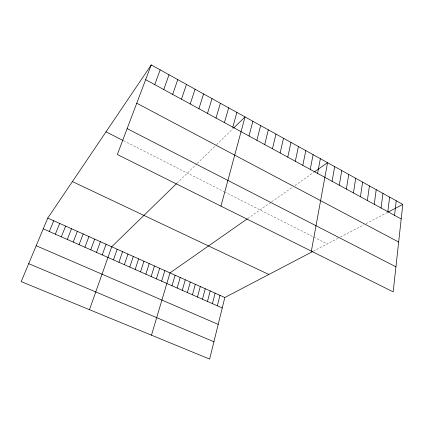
<?xml version="1.0" encoding="UTF-8"?>
<svg xmlns="http://www.w3.org/2000/svg" width="424" height="424" viewBox="0 0 424 424"><rect width="100%" height="100%" fill="white"/><g stroke="black" fill="none" stroke-linecap="round" stroke-linejoin="round"><path stroke-width="0.32" stroke-dasharray="2.12 1.59" d="M176.956 183.232L196.821 163.881M197.282 163.431L216.123 145.077M216.584 144.632L233.274 128.371M247.733 218.519L271.164 202.126M271.704 201.744L292.74 187.032M294.897 185.527L313.861 172.255M313.32 251.215L338.304 238.145M340.477 237.011L363.766 224.826M365.933 223.692L387.276 212.525M123.675 140.779L223.888 191.574M224.439 191.855L313.214 236.846M313.755 237.122L327.217 243.948"/><path stroke-width="0.64" d="M402.8 204.405L393.175 291.887L117.342 154.516L151.241 64.904L402.8 204.405L387.817 212.244M394.543 215.334L396.233 200.764M387.833 211.677L389.614 197.096M381.065 207.988L382.941 193.397M374.244 204.273L376.215 189.666M367.364 200.52L369.436 185.903M360.426 196.741L362.6 182.113M353.436 192.931L355.704 178.292M346.382 189.083L348.756 174.434M339.269 185.209L341.744 170.549M332.098 181.297L334.679 166.632M311.354 251.141L327.551 162.678L314.391 171.884M317.571 173.379L320.364 158.693M310.214 169.367L313.119 154.675M302.794 165.323L305.81 150.621M295.311 161.247L298.438 146.534M287.758 157.129L291.007 142.411M280.147 152.979L283.508 138.256M272.462 148.792L275.945 134.064M264.714 144.568L268.318 129.829M312.769 251.506L224.826 297.51L209.636 359.096L21.2 281.616L47.753 218.074L151.241 64.904M217.342 305.81L219.971 295.337M256.896 140.307L260.627 125.562M212.419 303.632L215.095 293.148M207.463 301.443L210.193 290.949M249.01 136.009L252.863 121.259M202.481 299.238L205.258 288.733M197.473 297.023L200.303 286.513M220.957 206.122L245.035 116.918L233.73 127.926M192.438 294.797L195.321 284.276M232.781 127.163L236.894 112.402M187.376 292.56L190.307 282.029M182.283 290.308L185.267 279.766M224.429 122.61L228.679 107.85M177.168 288.044L180.2 277.492M172.017 285.771L175.107 275.208M216.002 118.015L220.39 103.255M151.474 335.183L169.987 272.908L247.245 218.864M161.639 281.176L164.835 270.597M156.403 278.865L159.657 268.275M207.495 113.378L212.027 98.617M151.14 276.538L154.447 265.938M145.851 274.196L149.211 263.59M198.909 108.698L203.584 93.932M140.524 271.842L143.943 261.226M135.171 269.473L138.648 258.852M190.244 103.975L195.061 89.21M129.792 267.094L133.322 256.462M181.493 99.205L186.459 84.44M124.375 264.698L127.969 254.061M118.932 262.292L122.584 251.644M172.663 94.393L177.778 79.622M113.457 259.87L117.167 249.217M89.485 309.695L111.719 246.768L176.538 183.634M163.749 89.533L169.017 74.762M102.242 254.914L106.074 244.24M96.502 252.375L100.398 241.691M154.744 84.625L160.171 69.859M90.725 249.821L94.685 239.131M84.917 247.25L88.939 236.55M79.076 244.669L83.162 233.958M73.193 242.067L77.348 231.35M67.278 239.454L71.502 228.727M61.332 236.82L65.619 226.087M55.343 234.175L59.699 223.432M49.322 231.509L53.742 220.761M28.7 263.675L213.908 341.765M36.194 245.734L218.196 324.392M43.259 228.828L222.245 307.978M47.753 218.074L224.826 297.51M72.398 181.594L268.848 274.482M106.021 131.832L123.093 140.482M127.142 128.62L395.931 266.823M136.756 103.202L398.661 242.046M145.655 79.67L401.199 218.964"/></g></svg>
